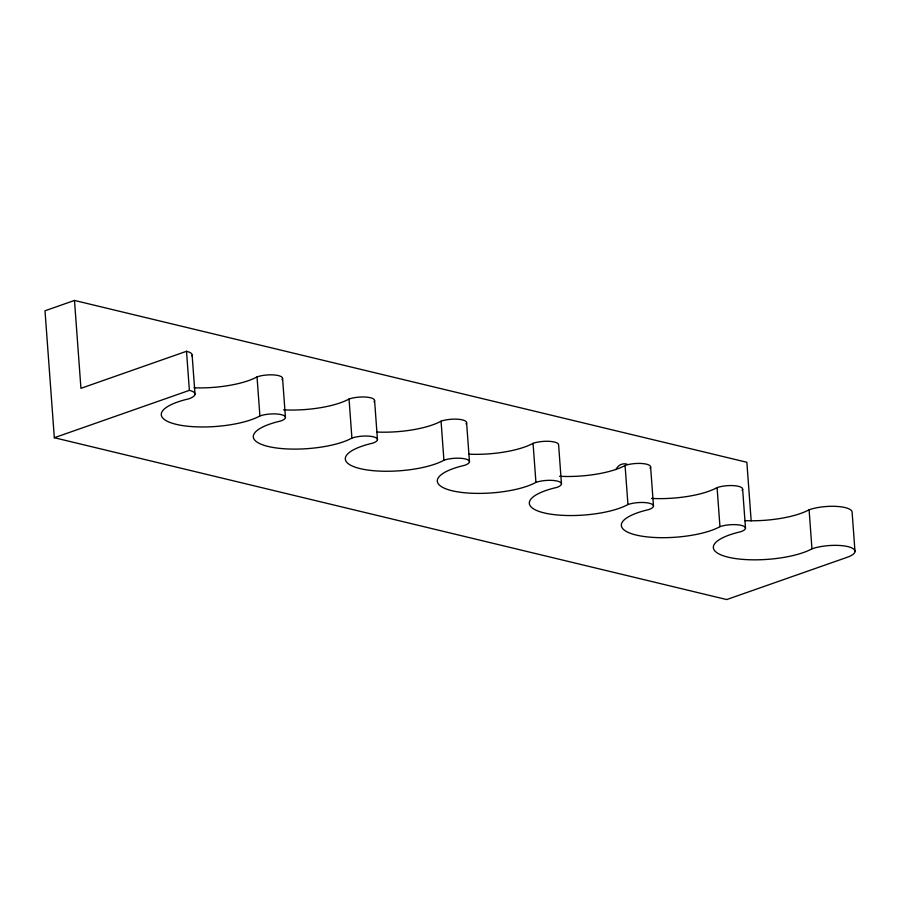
<?xml version="1.0" encoding="UTF-8"?>
<svg xmlns="http://www.w3.org/2000/svg" width="900" height="900" viewBox="0 0 900 900"><rect width="100%" height="100%" fill="white"/><g stroke="black" fill="none" stroke-linecap="round" stroke-linejoin="round"><path stroke-width="1.35" d="M74.486 300.442L45 310.781L54.326 437.726L726.705 599.558L847.192 557.291A25.492 7.492 -4.2 0 0 847.913 546.615A25.492 7.492 -4.2 0 0 811.957 548.809A53.269 15.66 -4.2 0 1 728.156 557.179A53.269 15.66 -4.2 0 1 740.857 531.697A15.131 4.455 -4.2 0 0 741.296 525.364A15.131 4.455 -4.2 0 0 719.955 526.669A53.269 15.66 -4.2 0 1 636.154 535.039A53.269 15.66 -4.2 0 1 648.855 509.558A15.131 4.455 -4.2 0 0 649.283 503.224A15.131 4.455 -4.2 0 0 627.941 504.529A53.269 15.66 -4.2 0 1 544.14 512.899A53.269 15.66 -4.2 0 1 556.841 487.418A15.131 4.455 -4.2 0 0 557.28 481.072A15.131 4.455 -4.2 0 0 535.928 482.377A53.269 15.66 -4.2 0 1 452.126 490.748A53.269 15.66 -4.2 0 1 464.827 465.266A15.131 4.455 -4.2 0 0 465.266 458.933A15.131 4.455 -4.2 0 0 443.925 460.238A53.269 15.66 -4.2 0 1 360.124 468.608A53.269 15.66 -4.2 0 1 372.825 443.126A15.131 4.455 -4.2 0 0 373.252 436.781A15.131 4.455 -4.2 0 0 351.911 438.086A53.269 15.66 -4.2 0 1 268.11 446.456A53.269 15.66 -4.2 0 1 280.811 420.975A15.131 4.455 -4.2 0 0 281.25 414.641A15.131 4.455 -4.2 0 0 259.898 415.946A53.269 15.66 -4.2 0 1 176.096 424.316A53.269 15.66 -4.2 0 1 188.797 398.835A20.25 5.951 -4.2 0 0 189.382 390.353L186.514 351.293L80.933 388.327L74.486 300.442L746.865 462.274L751.163 520.864M54.326 437.726L189.382 390.353M855 551.498L852.131 512.438A25.492 7.492 -4.2 0 0 836.91 506.43A25.492 7.492 -4.2 0 0 809.089 509.76A53.269 15.66 -4.2 0 1 744.885 520.627M809.089 509.76L811.957 548.809M742.635 489.206L745.504 528.266M742.039 490.399A15.131 4.455 -4.2 0 0 735.345 485.786A15.131 4.455 -4.2 0 0 717.086 487.609L719.955 526.669M650.621 467.055L653.49 506.115M650.025 468.248A15.131 4.455 -4.2 0 0 643.342 463.635A15.131 4.455 -4.2 0 0 625.072 465.469L627.941 504.529M561.476 483.975L558.608 444.915A15.131 4.455 -4.2 0 0 549.574 441.349A15.131 4.455 -4.2 0 0 533.059 443.317A53.269 15.66 -4.2 0 1 468.855 454.196M533.059 443.317L535.928 482.377M466.605 422.775L469.474 461.824M466.009 423.956A15.131 4.455 -4.2 0 0 459.315 419.355A15.131 4.455 -4.2 0 0 441.056 421.178L443.925 460.238M374.591 400.624L377.46 439.684M373.995 401.816A15.131 4.455 -4.2 0 0 367.312 397.204A15.131 4.455 -4.2 0 0 349.043 399.026L351.911 438.086M282.577 378.484L285.446 417.544M281.981 379.676A15.131 4.455 -4.2 0 0 275.299 375.064A15.131 4.455 -4.2 0 0 257.029 376.886L259.898 415.946M192.139 355.174L195.007 394.234M186.514 351.293A20.25 5.951 -4.2 0 1 191.914 355.961M257.029 376.886A53.269 15.66 -4.2 0 1 194.13 387.81M349.043 399.026A53.269 15.66 -4.2 0 1 283.534 409.838M441.056 421.178A53.269 15.66 -4.2 0 1 376.841 432.045M625.072 465.469A53.269 15.66 -4.2 0 1 559.564 476.28M717.086 487.609A53.269 15.66 -4.2 0 1 651.577 498.42M615.904 469.631A20.486 13.252 70.7 0 1 626.884 464.085"/></g></svg>
